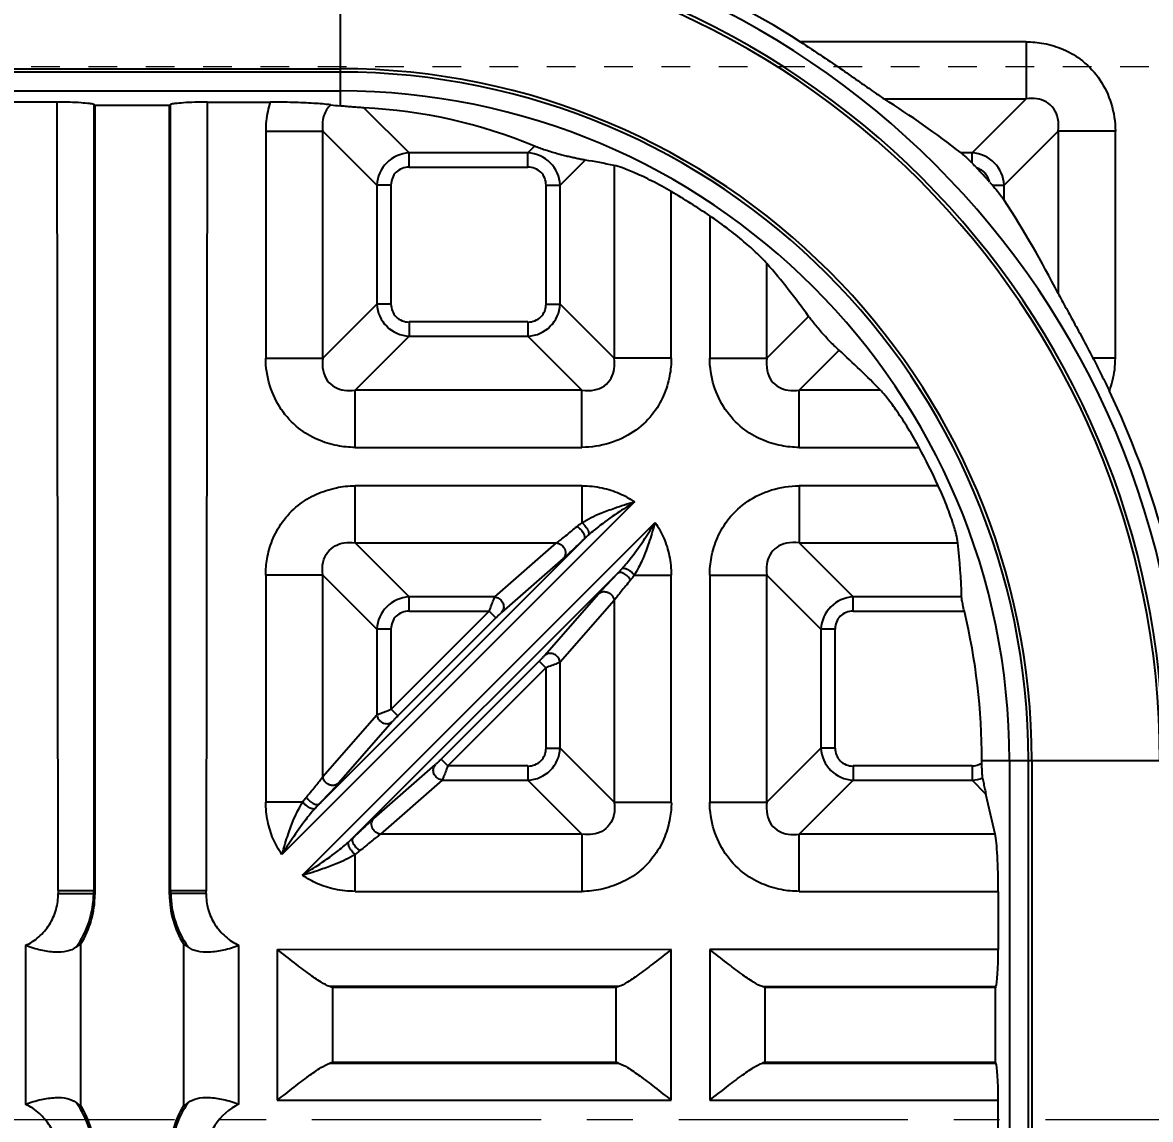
# Model space of a CAD drawing. Header units: millimetres. Extents: x 3267 to 5677, y -4731 to 2600.
# Drawn here: x 4492.9 to 4552.9, y -205.1 to -146.7 of the extents above; entities that cross this region are included whole.
import ezdxf

# ---------------------------------------------------------------- set-up
doc = ezdxf.new("R2010")
doc.units = ezdxf.units.MM
doc.header["$LTSCALE"] = 16.335
doc.header["$PDMODE"] = 3
doc.header["$PDSIZE"] = 0.3125
doc.linetypes.add('CENTER', pattern=[0.6, 0.375, -0.075, 0.075, -0.075])
doc.linetypes.add('HIDDEN', pattern=[0.2, 0.1, -0.1])
doc.layers.get('0').update_dxf_attribs({"linetype": 'CONTINUOUS'})
doc.layers.get('Defpoints').update_dxf_attribs({"linetype": 'CONTINUOUS'})
doc.layers.add('center', color=1, linetype='CENTER', lineweight=9)
doc.layers.add('cool', color=153, linetype='HIDDEN', lineweight=9)
doc.styles.get("Standard").update_dxf_attribs({"font": 'txt', "width": 0.8})
doc.dimstyles.get("Standard").update_dxf_attribs({"dimtxt": 0.15625, "dimasz": 0.1875, "dimexe": 0.125, "dimexo": 0.0625, "dimtad": 0, "dimtih": 1, "dimtoh": 1, "dimdsep": 46, "dimtxsty": 'Standard', "dimcen": 0.09, "dimadec": 0, "dimazin": 0, "dimtp": 0.01, "dimtm": 0.01, "dimtfac": 1, "dimtofl": 0, "dimtmove": 0, "dimatfit": 3, "dimfxl": 0, "dimtolj": 1, "dimarcsym": 0})

# ---------------------------------------------------------------- blocks, each defined once
blk = doc.blocks.new('*D198')
at = {"color": 4, "lineweight": -2}
blk.add_line((4492.764, -69.032), (4492.764, -39.248), dxfattribs=at)
at = {"layer": 'Defpoints', "color": 0}
for p in [(4492.764, -39.248), (4492.764, -69.032), (4492.764, -205.077)]:
    blk.add_point(p, dxfattribs=at)
at = {"color": 6, "insert": (4492.764, -34.248), "char_height": 5, "attachment_point": 5, "rotation": 90}
blk.add_mtext('\\A1;0.00', dxfattribs=at)
blk = doc.blocks.new('*D210')
at = {"color": 4, "lineweight": -2}
for p, q in [((4598.716, -49.248), (4598.716, -39.248)), ((4598.263, -59.248), (4598.716, -49.248)), ((4598.263, -198.122), (4598.263, -59.248))]:
    blk.add_line(p, q, dxfattribs=at)
at = {"layer": 'Defpoints', "color": 0}
for p in [(4598.716, -39.248), (4598.263, -198.122), (4492.764, -205.077)]:
    blk.add_point(p, dxfattribs=at)
at = {"color": 6, "insert": (4598.716, -30.581), "char_height": 5, "attachment_point": 5, "rotation": 90}
blk.add_mtext('\\A1;105.50', dxfattribs=at)
blk = doc.blocks.new('*D211')
at = {"color": 4, "lineweight": -2}
blk.add_line((4621.264, -84.428), (4621.264, -39.248), dxfattribs=at)
at = {"layer": 'Defpoints', "color": 0}
for p in [(4621.264, -39.248), (4621.264, -84.428), (4492.764, -205.077)]:
    blk.add_point(p, dxfattribs=at)
at = {"color": 6, "insert": (4621.264, -30.248), "char_height": 5, "attachment_point": 5, "rotation": 90}
blk.add_mtext('\\A1;128.50', dxfattribs=at)
blk = doc.blocks.new('*D199')
at = {"color": 4, "lineweight": -2}
blk.add_line((4624.779, -87.077), (4659.37, -87.077), dxfattribs=at)
at = {"layer": 'Defpoints', "color": 0}
for p in [(4624.779, -87.077), (4659.37, -87.077), (4492.764, -205.077)]:
    blk.add_point(p, dxfattribs=at)
at = {"color": 6, "insert": (4667.37, -87.077), "char_height": 5, "attachment_point": 5}
blk.add_mtext('\\A1;118.00', dxfattribs=at)
blk = doc.blocks.new('*D212')
at = {"color": 4, "lineweight": -2}
blk.add_line((4647.363, -145.076), (4659.37, -145.076), dxfattribs=at)
at = {"layer": 'Defpoints', "color": 0}
for p in [(4647.363, -145.076), (4659.37, -145.076), (4492.764, -205.077)]:
    blk.add_point(p, dxfattribs=at)
at = {"color": 6, "insert": (4666.37, -145.076), "char_height": 5, "attachment_point": 5}
blk.add_mtext('\\A1;60.00', dxfattribs=at)
blk = doc.blocks.new('*D233')
at = {"color": 4, "lineweight": -2}
for p, q in [((4640.417, -200.047), (4650.417, -196.009)), ((4650.417, -196.009), (4660.417, -196.009)), ((4600.07, -200.047), (4640.417, -200.047))]:
    blk.add_line(p, q, dxfattribs=at)
at = {"layer": 'Defpoints', "color": 0}
for p in [(4660.417, -196.009), (4600.07, -200.047), (4492.764, -205.077)]:
    blk.add_point(p, dxfattribs=at)
at = {"color": 6, "insert": (4666.084, -196.009), "char_height": 5, "attachment_point": 5}
blk.add_mtext('\\A1;5.03', dxfattribs=at)
blk = doc.blocks.new('*D234')
at = {"color": 4, "lineweight": -2}
blk.add_line((4652.764, -205.077), (4660.417, -205.077), dxfattribs=at)
at = {"layer": 'Defpoints', "color": 0}
for p in [(4492.764, -205.077), (4652.764, -205.077), (4660.417, -205.077)]:
    blk.add_point(p, dxfattribs=at)
at = {"color": 6, "insert": (4665.417, -205.077), "char_height": 5, "attachment_point": 5}
blk.add_mtext('\\A1;0.00', dxfattribs=at)

msp = doc.modelspace()

# ---------------------------------------------------------------- linework, layer by layer
at = {"color": 6, "linetype": 'Continuous'}
for p, q in [((4509.823, -140.21), (4509.823, -151.163)), ((4546.311, -147.753), (4534.299, -147.753)), ((4546.311, -147.753), (4546.311, -150.794)), ((4465.603, -149.187), (4509.823, -149.187)), ((4509.823, -149.365), (4465.603, -149.365)), ((4465.603, -150.371), (4509.823, -150.371)), ((4494.757, -150.965), (4491.428, -150.965)), ((4494.757, -150.965), (4494.813, -192.891)), ((4496.736, -151.096), (4496.726, -192.891)), ((4496.736, -151.096), (4496.784, -151.117)), ((4496.784, -151.117), (4496.784, -193.113)), ((4496.784, -151.117), (4500.753, -151.117)), ((4500.8, -151.096), (4500.753, -151.117)), ((4500.753, -193.113), (4500.753, -151.117)), ((4500.811, -192.891), (4500.8, -151.096)), ((4502.724, -192.891), (4502.78, -150.965)), ((4502.78, -150.965), (4506.108, -150.965)), ((4538.768, -150.794), (4546.311, -150.794)), ((4543.438, -153.667), (4546.311, -150.794)), ((4511.095, -151.268), (4513.494, -153.667)), ((4505.87, -152.504), (4505.87, -164.576)), ((4505.87, -152.504), (4508.911, -152.504)), ((4508.911, -164.576), (4508.911, -152.504)), ((4511.784, -155.377), (4508.911, -152.504)), ((4548.021, -152.504), (4545.148, -155.377)), ((4548.021, -152.504), (4548.021, -161.146)), ((4551.062, -152.504), (4548.021, -152.504)), ((4551.062, -164.576), (4551.062, -152.504)), ((4519.82, -153.667), (4520.174, -153.313)), ((4513.494, -154.417), (4513.494, -153.667)), ((4519.82, -153.667), (4513.494, -153.667)), ((4519.82, -154.427), (4519.82, -153.667)), ((4522.86, -154.048), (4521.531, -155.377)), ((4543.438, -153.667), (4542.868, -153.667)), ((4543.438, -154.201), (4543.438, -153.667)), ((4513.494, -154.427), (4519.82, -154.427)), ((4524.404, -154.334), (4524.404, -164.576)), ((4511.784, -155.377), (4511.784, -161.703)), ((4512.544, -155.377), (4511.784, -155.377)), ((4512.544, -161.703), (4512.544, -155.377)), ((4520.771, -155.377), (4520.771, -161.703)), ((4520.781, -155.377), (4521.531, -155.377)), ((4521.531, -161.703), (4521.531, -155.377)), ((4527.445, -164.576), (4527.445, -155.723)), ((4544.515, -155.377), (4545.148, -155.377)), ((4545.148, -156.177), (4545.148, -155.377)), ((4529.487, -157.009), (4529.487, -164.576)), ((4532.528, -164.576), (4532.528, -159.55)), ((4508.911, -164.576), (4511.784, -161.703)), ((4512.534, -161.703), (4511.784, -161.703)), ((4520.771, -161.703), (4521.531, -161.703)), ((4521.531, -161.703), (4524.404, -164.576)), ((4532.528, -164.576), (4534.745, -162.36)), ((4513.494, -162.654), (4513.494, -163.414)), ((4519.82, -162.654), (4513.494, -162.654)), ((4519.82, -162.664), (4519.82, -163.414)), ((4513.494, -163.414), (4510.621, -166.287)), ((4513.494, -163.414), (4519.82, -163.414)), ((4522.693, -166.287), (4519.82, -163.414)), ((4536.364, -164.162), (4534.239, -166.287)), ((4505.87, -164.576), (4508.911, -164.576)), ((4527.445, -164.576), (4524.404, -164.576)), ((4529.487, -164.576), (4532.528, -164.576)), ((4551.062, -164.576), (4549.871, -164.576)), ((4510.621, -169.328), (4510.621, -166.287)), ((4522.693, -166.287), (4510.621, -166.287)), ((4522.693, -169.328), (4522.693, -166.287)), ((4534.239, -169.328), (4534.239, -166.287)), ((4538.567, -166.287), (4534.239, -166.287)), ((4510.621, -169.328), (4522.693, -169.328)), ((4534.239, -169.328), (4540.623, -169.328)), ((4510.621, -174.411), (4510.621, -171.37)), ((4522.693, -171.37), (4510.621, -171.37)), ((4522.693, -171.37), (4522.693, -173.339)), ((4534.239, -171.37), (4534.239, -174.411)), ((4541.642, -171.37), (4534.239, -171.37)), ((4525.492, -172.233), (4506.736, -190.989)), ((4507.822, -192.083), (4526.579, -173.326)), ((4522.784, -174.23), (4508.73, -188.285)), ((4510.621, -174.411), (4513.494, -177.284)), ((4510.621, -174.411), (4521.342, -174.411)), ((4518.057, -177.284), (4521.342, -174.411)), ((4534.239, -174.411), (4542.688, -174.411)), ((4534.239, -174.411), (4537.112, -177.284)), ((4521.697, -175.241), (4518.412, -178.114)), ((4505.87, -176.122), (4505.87, -188.194)), ((4508.911, -176.122), (4505.87, -176.122)), ((4508.911, -186.842), (4508.911, -176.122)), ((4511.784, -178.995), (4508.911, -176.122)), ((4510.53, -190.085), (4524.585, -176.031)), ((4525.476, -176.122), (4527.445, -176.122)), ((4527.445, -188.194), (4527.445, -176.122)), ((4529.487, -176.122), (4529.487, -188.194)), ((4529.487, -176.122), (4532.528, -176.122)), ((4532.528, -188.194), (4532.528, -176.122)), ((4535.401, -178.995), (4532.528, -176.122)), ((4513.494, -178.035), (4513.494, -177.284)), ((4518.057, -177.284), (4513.494, -177.284)), ((4520.701, -180.403), (4523.574, -177.118)), ((4524.404, -177.473), (4521.531, -180.758)), ((4524.404, -177.473), (4524.404, -188.194)), ((4537.112, -178.035), (4537.112, -177.284)), ((4542.884, -177.284), (4537.112, -177.284)), ((4512.544, -183.262), (4517.762, -178.044)), ((4513.494, -178.044), (4517.762, -178.044)), ((4517.762, -178.044), (4518.117, -178.4)), ((4537.112, -178.044), (4543.03, -178.044)), ((4512.899, -183.617), (4518.117, -178.4)), ((4511.784, -178.995), (4511.784, -183.557)), ((4512.544, -178.995), (4511.784, -178.995)), ((4512.544, -183.262), (4512.544, -178.995)), ((4535.401, -178.995), (4535.401, -185.321)), ((4536.161, -178.995), (4535.401, -178.995)), ((4536.161, -185.321), (4536.161, -178.995)), ((4520.416, -180.698), (4515.198, -185.916)), ((4520.771, -181.053), (4515.553, -186.271)), ((4520.771, -181.053), (4520.416, -180.698)), ((4520.771, -181.053), (4520.771, -185.321)), ((4521.531, -185.321), (4521.531, -180.758)), ((4508.911, -186.842), (4511.784, -183.557)), ((4512.544, -183.262), (4512.899, -183.617)), ((4512.614, -183.913), (4509.741, -187.198)), ((4520.771, -185.321), (4521.531, -185.321)), ((4521.531, -185.321), (4524.404, -188.194)), ((4532.528, -188.194), (4535.401, -185.321)), ((4536.152, -185.321), (4535.401, -185.321)), ((4515.553, -186.271), (4515.198, -185.916)), ((4511.618, -189.074), (4514.903, -186.201)), ((4519.82, -186.271), (4515.553, -186.271)), ((4519.82, -186.281), (4519.82, -187.031)), ((4537.112, -186.271), (4537.112, -187.031)), ((4543.438, -186.271), (4537.112, -186.271)), ((4543.438, -186.271), (4543.438, -187.031)), ((4543.965, -185.977), (4555.278, -185.977)), ((4543.965, -186.12), (4543.965, -185.977)), ((4545.429, -185.977), (4545.429, -214.117)), ((4546.435, -214.117), (4546.435, -185.977)), ((4546.613, -185.977), (4546.613, -214.117)), ((4515.258, -187.031), (4511.973, -189.904)), ((4515.258, -187.031), (4519.82, -187.031)), ((4522.693, -189.904), (4519.82, -187.031)), ((4537.112, -187.031), (4534.239, -189.904)), ((4537.112, -187.031), (4543.438, -187.031)), ((4544.176, -187.77), (4543.438, -187.031)), ((4544.664, -189.904), (4544.176, -187.77)), ((4507.839, -188.194), (4505.87, -188.194)), ((4524.404, -188.194), (4527.445, -188.194)), ((4529.487, -188.194), (4532.528, -188.194)), ((4522.693, -189.904), (4511.973, -189.904)), ((4522.693, -189.904), (4522.693, -192.945)), ((4534.239, -192.945), (4534.239, -189.904)), ((4544.664, -189.904), (4534.239, -189.904)), ((4510.621, -192.945), (4510.621, -190.976)), ((4494.813, -192.891), (4496.726, -192.891)), ((4494.841, -193.051), (4496.722, -193.051)), ((4496.784, -193.113), (4496.722, -193.051)), ((4500.753, -193.113), (4500.815, -193.051)), ((4500.811, -192.891), (4502.724, -192.891)), ((4502.696, -193.051), (4500.815, -193.051)), ((4510.621, -192.945), (4522.693, -192.945)), ((4534.239, -192.945), (4544.835, -192.945)), ((4544.835, -192.945), (4544.835, -196.035)), ((4493.092, -195.827), (4493.092, -204.267)), ((4496.04, -204.351), (4496.04, -195.743)), ((4501.497, -195.743), (4501.497, -204.351)), ((4504.445, -204.267), (4504.445, -195.827)), ((4506.487, -196.036), (4506.487, -204.058)), ((4527.431, -196.046), (4506.517, -196.059)), ((4527.445, -204.058), (4527.445, -196.035)), ((4529.487, -196.035), (4529.487, -204.058)), ((4544.835, -196.035), (4529.499, -196.045)), ((4524.638, -198.012), (4509.288, -198.01)), ((4509.435, -202.032), (4509.435, -198.062)), ((4524.497, -198.062), (4509.435, -198.062)), ((4524.497, -198.062), (4524.497, -202.032)), ((4544.704, -198.015), (4532.297, -198.013)), ((4532.435, -202.032), (4532.435, -198.062)), ((4544.683, -198.062), (4532.435, -198.062)), ((4544.704, -198.015), (4544.683, -198.062)), ((4544.683, -202.032), (4544.683, -198.062)), ((4509.288, -202.084), (4524.638, -202.082)), ((4509.435, -202.032), (4524.497, -202.032)), ((4532.297, -202.081), (4544.704, -202.079)), ((4532.435, -202.032), (4544.683, -202.032)), ((4544.704, -202.079), (4544.683, -202.032)), ((4506.487, -204.058), (4527.445, -204.058)), ((4529.487, -204.058), (4544.835, -204.058)), ((4544.835, -207.148), (4544.835, -204.058))]:
    msp.add_line(p, q, dxfattribs=at)
for points in [[(4521.705, -175.236), (4522.155, -174.826), (4522.777, -174.238)], [(4524.577, -176.038), (4523.989, -176.66), (4523.579, -177.11)], [(4508.737, -188.277), (4509.326, -187.655), (4509.736, -187.205)], [(4511.61, -189.079), (4511.159, -189.49), (4510.538, -190.078)]]:
    msp.add_lwpolyline(points, dxfattribs=at)
for centre, radius, start, end in [((4492.738, -200.047), 102.106, 14.82382, 151.07152), ((4492.738, -200.047), 101.607, 14.8262, 150.88167), ((4492.738, -200.047), 101.159, 14.89345, 150.74007), ((4492.738, -200.047), 100.659, 14.89585, 150.80622), ((4498.768, -200.047), 86.816, 91.13098, 151.21851), ((4498.768, -200.047), 86.814, 316.84438, 88.8719), ((4498.768, -200.047), 85.826, 91.13101, 152.00809), ((4498.768, -200.047), 85.826, 320.71572, 88.869), ((4498.768, -200.047), 84.503, 92.75328, 177.24672), ((4498.768, -200.047), 84.503, 2.75328, 87.24672), ((4498.768, -200.047), 83.513, 92.75328, 177.24672), ((4498.768, -200.047), 83.513, 2.75328, 87.24672), ((4509.823, -185.977), 44.794, 0.00001, 90), ((4509.823, -185.977), 43.789, 0, 90), ((4509.823, -185.977), 43.61, 0, 90), ((4509.823, -185.977), 45.389, 57.36748, 68.36299), ((4509.823, -185.977), 36.79, 0, 90), ((4509.823, -185.977), 36.611, 0, 90), ((4509.823, -185.977), 35.606, 0, 90), ((4512.026, -129.404), 21.87, 262.92642, 264.22002), ((4513.575, -155.458), 1.793, 92.59286, 177.40733), ((4519.739, -155.458), 1.793, 2.59318, 87.40699), ((4543.357, -155.458), 1.793, 2.59317, 87.40701), ((4509.823, -185.977), 46.259, 41.67285, 42.95363), ((4509.823, -185.977), 35.011, 55.83, 59.78131), ((4498.728, -186.328), 55.353, 27.06032, 33.00486), ((4501.214, -186.533), 41.336, 35.78931, 40.75125), ((4513.575, -161.622), 1.793, 182.59372, 267.40702), ((4519.739, -161.622), 1.793, 272.59372, 357.40701), ((4509.823, -185.977), 45.389, 15.35101, 25.63445), ((4509.823, -185.977), 35.011, 24.65712, 28.39423), ((4513.575, -179.076), 1.793, 92.59283, 177.40739), ((4537.193, -179.076), 1.793, 92.5933, 177.40736), ((4509.823, -185.977), 34.141, 0, 13.43475), ((4519.739, -185.24), 1.793, 272.5932, 357.40699), ((4537.193, -185.24), 1.793, 182.59372, 267.40701), ((4543.328, -185.081), 1.953, 273.22055, 290.20212), ((4491.712, -192.999), 5.009, 324.33097, 359.39813), ((4505.83, -192.997), 5.015, 180.62113, 215.64898), ((4491.711, -207.095), 5.011, 0.60813, 35.66745), ((4505.83, -207.097), 5.015, 144.34952, 179.37858)]:
    msp.add_arc(centre, radius, start, end, dxfattribs=at)
for centre, major_axis, ratio, start_param, end_param in [((4509.823, -198.903), (0, 56.556), 0.973528, -0.643728, -0.55355), ((4509.823, -179.514), (0, 28.276), 0.973528, -0.385503, -0.046218), ((4517.422, -185.977), (33.245, 0), 0.973528, 1.359208, 1.406478), ((4509.823, -195.465), (0, 41.51), 0.973528, -0.791313, -0.716513), ((4509.823, -178.212), (0, 33.972), 0.973528, -1.543486, -1.458685), ((4544.582, -192.945), (0, 3.216), 0.078702, -1.570796, -0.331614), ((4491.681, -192.96), (3.662, -3.662), 0.970288, 0.223487, 0.770319), ((4505.856, -192.96), (3.662, 3.662), 0.970288, -3.911912, -3.36508), ((4544.677, -196.035), (0, 2.01), 0.078702, -2.967041, -1.570796), ((4544.677, -204.058), (0, 2.01), 0.078702, -1.570796, -0.174548), ((4491.681, -207.134), (3.662, 3.662), 0.970288, -0.770319, -0.223487), ((4505.856, -207.134), (3.662, -3.662), 0.970288, -2.918105, -2.371274)]:
    msp.add_ellipse(centre, major_axis=major_axis, ratio=ratio, start_param=start_param, end_param=end_param, dxfattribs=at)
for points, knots in [([(4534.299, -147.753), (4534.698, -148.008), (4535.451, -148.501), (4536.506, -149.222), (4537.415, -149.859), (4538.154, -150.375), (4538.583, -150.677), (4538.768, -150.794)], [0, 0, 0, 0, 0.262683, 0.499767, 0.708855, 0.878636, 1, 1, 1, 1]), ([(4546.311, -147.753), (4546.628, -147.753), (4547.308, -147.822), (4548.347, -148.131), (4549.399, -148.762), (4550.306, -149.747), (4550.909, -151.047), (4551.062, -152.011), (4551.062, -152.504)], [0, 0, 0, 0, 0.1272, 0.273045, 0.432101, 0.614253, 0.801969, 1, 1, 1, 1]), ([(4496.736, -151.096), (4496.662, -151.063), (4496.426, -151.036), (4495.998, -150.993), (4495.416, -150.972), (4494.986, -150.965), (4494.757, -150.965)], [0, 0, 0, 0, 0.123097, 0.350117, 0.65461, 1, 1, 1, 1]), ([(4502.78, -150.965), (4502.551, -150.965), (4502.121, -150.972), (4501.539, -150.993), (4501.11, -151.036), (4500.875, -151.063), (4500.8, -151.096)], [0, 0, 0, 0, 0.345595, 0.649919, 0.876829, 1, 1, 1, 1]), ([(4506.108, -150.965), (4506.056, -151.127), (4505.968, -151.459), (4505.888, -151.974), (4505.87, -152.326), (4505.87, -152.504)], [0, 0, 0, 0, 0.325406, 0.657553, 1, 1, 1, 1]), ([(4509.333, -151.108), (4509.034, -151.071), (4508.362, -151.02), (4507.286, -150.975), (4506.51, -150.965), (4506.108, -150.965)], [0, 0, 0, 0, 0.279126, 0.626519, 1, 1, 1, 1]), ([(4509.333, -151.108), (4509.245, -151.188), (4509.095, -151.364), (4508.932, -151.715), (4508.877, -152.104), (4508.891, -152.383), (4508.911, -152.504)], [0, 0, 0, 0, 0.23438, 0.450133, 0.757923, 1, 1, 1, 1]), ([(4511.095, -151.268), (4510.98, -151.262), (4510.758, -151.248), (4510.434, -151.222), (4510.124, -151.193), (4509.923, -151.173), (4509.823, -151.163)], [0, 0, 0, 0, 0.269946, 0.523908, 0.764932, 1, 1, 1, 1]), ([(4548.021, -152.504), (4548.053, -152.285), (4548.054, -151.864), (4547.827, -151.296), (4547.403, -150.923), (4546.87, -150.759), (4546.501, -150.766), (4546.311, -150.794)], [0, 0, 0, 0, 0.231745, 0.429375, 0.620648, 0.799306, 1, 1, 1, 1]), ([(4522.86, -154.048), (4522.786, -154.036), (4522.635, -154.009), (4522.403, -153.962), (4522.161, -153.907), (4521.907, -153.848), (4521.64, -153.785), (4521.358, -153.707), (4521.059, -153.617), (4520.75, -153.524), (4520.455, -153.419), (4520.263, -153.35), (4520.174, -153.313)], [0, 0, 0, 0, 0.080427, 0.165348, 0.25449, 0.347762, 0.445302, 0.549715, 0.662578, 0.781202, 0.896479, 1, 1, 1, 1]), ([(4542.868, -153.667), (4542.917, -153.705), (4543.031, -153.804), (4543.221, -153.983), (4543.361, -154.123), (4543.438, -154.201)], [0, 0, 0, 0, 0.237494, 0.580019, 1, 1, 1, 1]), ([(4527.445, -155.723), (4527.108, -155.527), (4526.477, -155.182), (4525.606, -154.766), (4524.933, -154.493), (4524.553, -154.365), (4524.404, -154.334)], [0, 0, 0, 0, 0.349224, 0.642854, 0.863447, 1, 1, 1, 1]), ([(4543.439, -154.204), (4543.466, -154.231), (4543.518, -154.286), (4543.597, -154.367), (4543.648, -154.421), (4543.672, -154.448)], [0, 0, 0, 0, 0.336317, 0.679224, 1, 1, 1, 1]), ([(4544.376, -155.221), (4544.357, -155.16), (4544.316, -155.047), (4544.244, -154.886), (4544.147, -154.749), (4544.016, -154.637), (4543.861, -154.537), (4543.743, -154.482), (4543.68, -154.456)], [0, 0, 0, 0, 0.175301, 0.336067, 0.487281, 0.640081, 0.810331, 1, 1, 1, 1]), ([(4544.386, -155.231), (4544.398, -155.245), (4544.426, -155.276), (4544.468, -155.325), (4544.498, -155.359), (4544.513, -155.377)], [0, 0, 0, 0, 0.289976, 0.646507, 1, 1, 1, 1]), ([(4544.514, -155.377), (4544.606, -155.483), (4544.773, -155.68), (4544.984, -155.947), (4545.103, -156.107), (4545.148, -156.177)], [0, 0, 0, 0, 0.413341, 0.757322, 1, 1, 1, 1]), ([(4532.528, -159.55), (4532.39, -159.39), (4532.025, -159.025), (4531.365, -158.424), (4530.499, -157.725), (4529.844, -157.251), (4529.487, -157.009)], [0, 0, 0, 0, 0.15959, 0.389653, 0.674458, 1, 1, 1, 1]), ([(4548.021, -161.146), (4548.125, -161.35), (4548.383, -161.816), (4548.812, -162.598), (4549.327, -163.537), (4549.684, -164.215), (4549.871, -164.576)], [0, 0, 0, 0, 0.175946, 0.410152, 0.686895, 1, 1, 1, 1]), ([(4536.364, -164.162), (4536.292, -164.098), (4536.139, -163.954), (4535.899, -163.713), (4535.639, -163.436), (4535.376, -163.144), (4535.134, -162.86), (4534.925, -162.602), (4534.8, -162.437), (4534.745, -162.36)], [0, 0, 0, 0, 0.119184, 0.259105, 0.420619, 0.589585, 0.744684, 0.882481, 1, 1, 1, 1]), ([(4510.621, -169.328), (4510.305, -169.328), (4509.624, -169.258), (4508.585, -168.949), (4507.533, -168.318), (4506.627, -167.333), (4506.023, -166.034), (4505.87, -165.069), (4505.87, -164.576)], [0, 0, 0, 0, 0.1272, 0.273045, 0.432101, 0.614253, 0.801969, 1, 1, 1, 1]), ([(4508.911, -164.576), (4508.879, -164.796), (4508.879, -165.216), (4509.105, -165.785), (4509.529, -166.157), (4510.062, -166.321), (4510.431, -166.315), (4510.621, -166.287)], [0, 0, 0, 0, 0.231739, 0.42937, 0.620645, 0.799304, 1, 1, 1, 1]), ([(4527.445, -164.576), (4527.445, -164.893), (4527.375, -165.574), (4527.066, -166.613), (4526.435, -167.665), (4525.45, -168.571), (4524.151, -169.174), (4523.186, -169.328), (4522.693, -169.328)], [0, 0, 0, 0, 0.1272, 0.273045, 0.432101, 0.614253, 0.801969, 1, 1, 1, 1]), ([(4522.693, -166.287), (4522.913, -166.318), (4523.333, -166.319), (4523.902, -166.093), (4524.274, -165.668), (4524.438, -165.136), (4524.432, -164.767), (4524.404, -164.576)], [0, 0, 0, 0, 0.231739, 0.42937, 0.620645, 0.799304, 1, 1, 1, 1]), ([(4534.239, -169.328), (4533.922, -169.328), (4533.242, -169.258), (4532.203, -168.949), (4531.15, -168.318), (4530.244, -167.333), (4529.641, -166.034), (4529.487, -165.069), (4529.487, -164.576)], [0, 0, 0, 0, 0.127201, 0.273046, 0.432103, 0.614255, 0.801971, 1, 1, 1, 1]), ([(4532.528, -164.576), (4532.497, -164.796), (4532.496, -165.216), (4532.723, -165.785), (4533.147, -166.157), (4533.679, -166.321), (4534.049, -166.315), (4534.239, -166.287)], [0, 0, 0, 0, 0.231739, 0.42937, 0.620645, 0.799304, 1, 1, 1, 1]), ([(4549.872, -164.579), (4549.972, -164.773), (4550.17, -165.163), (4550.461, -165.753), (4550.653, -166.149), (4550.748, -166.349)], [0, 0, 0, 0, 0.331414, 0.663755, 1, 1, 1, 1]), ([(4550.744, -166.34), (4550.814, -166.158), (4550.931, -165.78), (4551.039, -165.188), (4551.062, -164.782), (4551.062, -164.576)], [0, 0, 0, 0, 0.325136, 0.656854, 1, 1, 1, 1]), ([(4540.623, -169.328), (4540.439, -168.987), (4540.066, -168.341), (4539.501, -167.472), (4539.005, -166.794), (4538.698, -166.424), (4538.567, -166.287)], [0, 0, 0, 0, 0.315396, 0.608534, 0.844936, 1, 1, 1, 1]), ([(4505.87, -176.122), (4505.864, -175.832), (4505.934, -175.207), (4506.187, -174.235), (4506.736, -173.25), (4507.533, -172.386), (4508.544, -171.791), (4509.581, -171.452), (4510.288, -171.366), (4510.621, -171.37)], [0, 0, 0, 0, 0.116347, 0.250848, 0.400764, 0.564265, 0.71692, 0.866341, 1, 1, 1, 1]), ([(4522.693, -171.37), (4523.051, -171.37), (4523.734, -171.444), (4524.685, -171.74), (4525.238, -172.057), (4525.49, -172.234)], [0, 0, 0, 0, 0.360983, 0.689084, 1, 1, 1, 1]), ([(4529.487, -176.122), (4529.487, -175.805), (4529.557, -175.125), (4529.866, -174.086), (4530.497, -173.033), (4531.482, -172.127), (4532.781, -171.524), (4533.746, -171.37), (4534.239, -171.37)], [0, 0, 0, 0, 0.127201, 0.273046, 0.432103, 0.614255, 0.801971, 1, 1, 1, 1]), ([(4542.688, -174.411), (4542.672, -174.259), (4542.581, -173.873), (4542.379, -173.195), (4542.062, -172.329), (4541.795, -171.704), (4541.642, -171.37)], [0, 0, 0, 0, 0.142947, 0.367241, 0.65878, 1, 1, 1, 1]), ([(4522.693, -173.339), (4523.004, -173.132), (4523.58, -172.857), (4524.526, -172.524), (4525.125, -172.313), (4525.49, -172.234)], [0, 0, 0, 0, 0.371307, 0.628863, 1, 1, 1, 1]), ([(4525.492, -172.233), (4525.228, -172.397), (4524.599, -172.794), (4523.776, -173.375), (4523.237, -173.817), (4523.04, -173.993)], [0, 0, 0, 0, 0.308538, 0.738071, 1, 1, 1, 1]), ([(4522.429, -173.537), (4522.456, -173.514), (4522.512, -173.47), (4522.6, -173.404), (4522.662, -173.361), (4522.693, -173.339)], [0, 0, 0, 0, 0.316714, 0.650111, 1, 1, 1, 1]), ([(4522.693, -173.339), (4522.718, -173.358), (4522.773, -173.406), (4522.849, -173.489), (4522.909, -173.569), (4522.95, -173.632), (4522.975, -173.677), (4522.997, -173.722), (4523.022, -173.781), (4523.045, -173.854), (4523.054, -173.931), (4523.046, -173.976), (4523.04, -173.993)], [0, 0, 0, 0, 0.119508, 0.282785, 0.43742, 0.508345, 0.573979, 0.637284, 0.700785, 0.823371, 0.931846, 1, 1, 1, 1]), ([(4524.822, -175.776), (4524.994, -175.584), (4525.423, -175.064), (4526.005, -174.242), (4526.403, -173.609), (4526.579, -173.326)], [0, 0, 0, 0, 0.255831, 0.669534, 1, 1, 1, 1]), ([(4526.58, -173.324), (4526.528, -173.523), (4526.417, -173.882), (4526.263, -174.377), (4526.091, -174.859), (4525.912, -175.301), (4525.698, -175.739), (4525.557, -175.991), (4525.476, -176.122)], [0, 0, 0, 0, 0.204883, 0.37291, 0.515307, 0.713487, 0.846842, 1, 1, 1, 1]), ([(4526.58, -173.324), (4526.763, -173.587), (4527.079, -174.156), (4527.374, -175.107), (4527.439, -175.778), (4527.445, -176.122)], [0, 0, 0, 0, 0.323884, 0.652124, 1, 1, 1, 1]), ([(4521.342, -174.411), (4521.352, -174.403), (4521.427, -174.347), (4521.586, -174.223), (4521.841, -174.019), (4522.128, -173.785), (4522.332, -173.617), (4522.429, -173.537)], [0, 0, 0, 0, 0.027762, 0.201997, 0.43368, 0.727609, 1, 1, 1, 1]), ([(4522.429, -173.537), (4522.478, -173.565), (4522.563, -173.627), (4522.667, -173.734), (4522.731, -173.824), (4522.77, -173.893), (4522.792, -173.94), (4522.809, -173.987), (4522.824, -174.048), (4522.832, -174.124), (4522.813, -174.193), (4522.791, -174.223), (4522.784, -174.23)], [0, 0, 0, 0, 0.198286, 0.367556, 0.519436, 0.586046, 0.645884, 0.702664, 0.759409, 0.868419, 0.967422, 1, 1, 1, 1]), ([(4508.911, -176.122), (4508.878, -175.893), (4508.877, -175.464), (4509.12, -174.896), (4509.54, -174.537), (4510.066, -174.375), (4510.43, -174.383), (4510.621, -174.411)], [0, 0, 0, 0, 0.241399, 0.436222, 0.626562, 0.798005, 1, 1, 1, 1]), ([(4521.342, -174.411), (4521.398, -174.418), (4521.5, -174.449), (4521.625, -174.533), (4521.701, -174.618), (4521.746, -174.689), (4521.771, -174.741), (4521.791, -174.795), (4521.804, -174.844), (4521.808, -174.875), (4521.81, -174.886)], [0, 0, 0, 0, 0.237468, 0.437867, 0.623974, 0.709551, 0.789445, 0.868689, 0.952179, 1, 1, 1, 1]), ([(4521.697, -175.241), (4521.791, -175.16), (4522.004, -174.966), (4522.366, -174.628), (4522.635, -174.373), (4522.784, -174.23)], [0, 0, 0, 0, 0.250948, 0.582714, 1, 1, 1, 1]), ([(4523.04, -173.993), (4523.018, -174.012), (4522.931, -174.09), (4522.846, -174.169), (4522.784, -174.23)], [0, 0, 0, 0, 0.25346, 1, 1, 1, 1]), ([(4534.239, -174.411), (4534.019, -174.38), (4533.599, -174.379), (4533.03, -174.606), (4532.658, -175.03), (4532.494, -175.562), (4532.501, -175.932), (4532.528, -176.122)], [0, 0, 0, 0, 0.231739, 0.42937, 0.620645, 0.799304, 1, 1, 1, 1]), ([(4521.81, -174.886), (4521.813, -174.917), (4521.815, -174.993), (4521.787, -175.119), (4521.734, -175.204), (4521.697, -175.241)], [0, 0, 0, 0, 0.241813, 0.589218, 1, 1, 1, 1]), ([(4525.476, -176.122), (4525.445, -176.082), (4525.395, -176.029), (4525.326, -175.967), (4525.278, -175.929), (4525.237, -175.901), (4525.206, -175.88), (4525.183, -175.866), (4525.16, -175.853), (4525.129, -175.836), (4525.089, -175.816), (4525.04, -175.796), (4524.977, -175.775), (4524.903, -175.761), (4524.845, -175.767), (4524.822, -175.776)], [0, 0, 0, 0, 0.19693, 0.280068, 0.360029, 0.435516, 0.471295, 0.50566, 0.53957, 0.573931, 0.643396, 0.712694, 0.780244, 0.90347, 1, 1, 1, 1]), ([(4524.585, -176.031), (4524.441, -176.181), (4524.182, -176.453), (4523.845, -176.815), (4523.652, -177.029), (4523.574, -177.118)], [0, 0, 0, 0, 0.419415, 0.759894, 1, 1, 1, 1]), ([(4524.585, -176.031), (4524.609, -176.007), (4524.689, -175.923), (4524.767, -175.837), (4524.822, -175.776)], [0, 0, 0, 0, 0.288737, 1, 1, 1, 1]), ([(4525.279, -176.386), (4525.237, -176.314), (4525.131, -176.182), (4524.939, -176.043), (4524.748, -175.972), (4524.621, -175.998), (4524.585, -176.031)], [0, 0, 0, 0, 0.293765, 0.588933, 0.828753, 1, 1, 1, 1]), ([(4525.476, -176.122), (4525.454, -176.153), (4525.411, -176.215), (4525.345, -176.303), (4525.301, -176.359), (4525.279, -176.386)], [0, 0, 0, 0, 0.34963, 0.68302, 1, 1, 1, 1]), ([(4525.279, -176.386), (4525.252, -176.418), (4525.14, -176.553), (4524.955, -176.778), (4524.737, -177.048), (4524.556, -177.275), (4524.45, -177.412), (4524.404, -177.473)], [0, 0, 0, 0, 0.090709, 0.375279, 0.627139, 0.83641, 1, 1, 1, 1]), ([(4517.762, -178.044), (4517.803, -177.94), (4517.874, -177.742), (4517.972, -177.489), (4518.029, -177.339), (4518.057, -177.284)], [0, 0, 0, 0, 0.41282, 0.772744, 1, 1, 1, 1]), ([(4518.057, -177.284), (4518.135, -177.293), (4518.29, -177.353), (4518.46, -177.527), (4518.516, -177.682), (4518.525, -177.758)], [0, 0, 0, 0, 0.329824, 0.675242, 1, 1, 1, 1]), ([(4523.574, -177.118), (4523.611, -177.082), (4523.696, -177.028), (4523.822, -177), (4523.898, -177.002), (4523.929, -177.006)], [0, 0, 0, 0, 0.41078, 0.758185, 1, 1, 1, 1]), ([(4523.929, -177.006), (4523.94, -177.007), (4523.971, -177.012), (4524.02, -177.024), (4524.074, -177.044), (4524.127, -177.069), (4524.198, -177.114), (4524.282, -177.19), (4524.366, -177.315), (4524.397, -177.417), (4524.404, -177.473)], [0, 0, 0, 0, 0.04782, 0.131309, 0.210553, 0.290447, 0.376024, 0.562131, 0.76253, 1, 1, 1, 1]), ([(4543.03, -178.044), (4543.004, -177.936), (4542.959, -177.739), (4542.909, -177.485), (4542.885, -177.34), (4542.884, -177.284)], [0, 0, 0, 0, 0.432204, 0.783732, 1, 1, 1, 1]), ([(4518.117, -178.4), (4518.158, -178.358), (4518.233, -178.284), (4518.331, -178.189), (4518.388, -178.135), (4518.412, -178.114)], [0, 0, 0, 0, 0.428927, 0.767307, 1, 1, 1, 1]), ([(4518.525, -177.758), (4518.53, -177.801), (4518.529, -177.889), (4518.491, -178.013), (4518.441, -178.084), (4518.412, -178.114)], [0, 0, 0, 0, 0.337224, 0.674216, 1, 1, 1, 1]), ([(4520.701, -180.403), (4520.691, -180.414), (4520.666, -180.441), (4520.622, -180.488), (4520.564, -180.548), (4520.494, -180.62), (4520.443, -180.671), (4520.416, -180.698)], [0, 0, 0, 0, 0.109904, 0.267515, 0.471188, 0.717507, 1, 1, 1, 1]), ([(4521.056, -180.291), (4521.012, -180.285), (4520.924, -180.287), (4520.801, -180.325), (4520.73, -180.374), (4520.701, -180.403)], [0, 0, 0, 0, 0.343778, 0.675995, 1, 1, 1, 1]), ([(4521.531, -180.758), (4521.521, -180.681), (4521.463, -180.527), (4521.289, -180.357), (4521.134, -180.3), (4521.056, -180.291)], [0, 0, 0, 0, 0.329593, 0.667345, 1, 1, 1, 1]), ([(4521.531, -180.758), (4521.476, -180.787), (4521.33, -180.841), (4521.077, -180.94), (4520.879, -181.011), (4520.771, -181.053)], [0, 0, 0, 0, 0.226075, 0.571412, 1, 1, 1, 1]), ([(4511.784, -183.557), (4511.838, -183.529), (4511.984, -183.475), (4512.237, -183.376), (4512.435, -183.305), (4512.544, -183.262)], [0, 0, 0, 0, 0.226075, 0.571412, 1, 1, 1, 1]), ([(4511.784, -183.557), (4511.793, -183.635), (4511.852, -183.789), (4512.026, -183.959), (4512.181, -184.016), (4512.259, -184.025)], [0, 0, 0, 0, 0.329593, 0.667345, 1, 1, 1, 1]), ([(4512.259, -184.025), (4512.303, -184.03), (4512.39, -184.029), (4512.514, -183.99), (4512.584, -183.941), (4512.614, -183.913)], [0, 0, 0, 0, 0.343778, 0.675995, 1, 1, 1, 1]), ([(4512.614, -183.913), (4512.624, -183.901), (4512.649, -183.874), (4512.693, -183.827), (4512.751, -183.768), (4512.821, -183.696), (4512.872, -183.645), (4512.899, -183.617)], [0, 0, 0, 0, 0.109904, 0.267515, 0.471188, 0.717507, 1, 1, 1, 1]), ([(4515.198, -185.916), (4515.156, -185.958), (4515.082, -186.031), (4514.983, -186.126), (4514.927, -186.18), (4514.903, -186.201)], [0, 0, 0, 0, 0.428927, 0.767307, 1, 1, 1, 1]), ([(4514.789, -186.557), (4514.784, -186.514), (4514.785, -186.426), (4514.824, -186.302), (4514.874, -186.231), (4514.903, -186.201)], [0, 0, 0, 0, 0.337179, 0.674328, 1, 1, 1, 1]), ([(4515.258, -187.031), (4515.18, -187.022), (4515.024, -186.963), (4514.854, -186.788), (4514.798, -186.633), (4514.789, -186.557)], [0, 0, 0, 0, 0.329742, 0.675075, 1, 1, 1, 1]), ([(4515.553, -186.271), (4515.512, -186.376), (4515.441, -186.573), (4515.342, -186.827), (4515.286, -186.976), (4515.258, -187.031)], [0, 0, 0, 0, 0.41282, 0.772744, 1, 1, 1, 1]), ([(4544.004, -186.921), (4543.995, -186.853), (4543.982, -186.694), (4543.969, -186.427), (4543.965, -186.229), (4543.965, -186.12)], [0, 0, 0, 0, 0.258044, 0.594217, 1, 1, 1, 1]), ([(4508.036, -187.93), (4508.063, -187.897), (4508.174, -187.763), (4508.359, -187.537), (4508.578, -187.268), (4508.759, -187.04), (4508.865, -186.903), (4508.911, -186.842)], [0, 0, 0, 0, 0.090709, 0.375279, 0.627139, 0.83641, 1, 1, 1, 1]), ([(4509.386, -187.31), (4509.375, -187.309), (4509.344, -187.304), (4509.295, -187.292), (4509.241, -187.272), (4509.188, -187.246), (4509.117, -187.201), (4509.033, -187.125), (4508.949, -187.001), (4508.918, -186.899), (4508.911, -186.842)], [0, 0, 0, 0, 0.04782, 0.131309, 0.210553, 0.290447, 0.376024, 0.562131, 0.76253, 1, 1, 1, 1]), ([(4544.004, -186.921), (4544.022, -187.021), (4544.058, -187.215), (4544.116, -187.498), (4544.156, -187.681), (4544.176, -187.769)], [0, 0, 0, 0, 0.349629, 0.68578, 1, 1, 1, 1]), ([(4508.73, -188.285), (4508.873, -188.135), (4509.132, -187.862), (4509.47, -187.5), (4509.663, -187.287), (4509.741, -187.198)], [0, 0, 0, 0, 0.419415, 0.759894, 1, 1, 1, 1]), ([(4509.741, -187.198), (4509.703, -187.234), (4509.619, -187.288), (4509.492, -187.315), (4509.417, -187.314), (4509.386, -187.31)], [0, 0, 0, 0, 0.41078, 0.758185, 1, 1, 1, 1]), ([(4506.734, -190.992), (4506.551, -190.729), (4506.236, -190.16), (4505.941, -189.209), (4505.876, -188.538), (4505.87, -188.194)], [0, 0, 0, 0, 0.323884, 0.652124, 1, 1, 1, 1]), ([(4506.734, -190.992), (4506.786, -190.792), (4506.897, -190.434), (4507.051, -189.939), (4507.223, -189.457), (4507.403, -189.015), (4507.616, -188.576), (4507.757, -188.325), (4507.839, -188.194)], [0, 0, 0, 0, 0.204883, 0.37291, 0.515307, 0.713487, 0.846842, 1, 1, 1, 1]), ([(4507.839, -188.194), (4507.86, -188.162), (4507.904, -188.101), (4507.969, -188.013), (4508.014, -187.957), (4508.036, -187.93)], [0, 0, 0, 0, 0.34963, 0.68302, 1, 1, 1, 1]), ([(4507.839, -188.194), (4507.87, -188.234), (4507.919, -188.287), (4507.989, -188.348), (4508.037, -188.386), (4508.077, -188.415), (4508.109, -188.435), (4508.131, -188.449), (4508.154, -188.463), (4508.185, -188.48), (4508.225, -188.499), (4508.274, -188.52), (4508.338, -188.541), (4508.411, -188.555), (4508.469, -188.549), (4508.492, -188.54)], [0, 0, 0, 0, 0.19693, 0.280068, 0.360029, 0.435516, 0.471295, 0.50566, 0.53957, 0.573931, 0.643396, 0.712694, 0.780244, 0.90347, 1, 1, 1, 1]), ([(4508.036, -187.93), (4508.077, -188.002), (4508.184, -188.134), (4508.376, -188.273), (4508.567, -188.343), (4508.693, -188.317), (4508.73, -188.285)], [0, 0, 0, 0, 0.293765, 0.588933, 0.828753, 1, 1, 1, 1]), ([(4508.73, -188.285), (4508.706, -188.309), (4508.626, -188.393), (4508.547, -188.478), (4508.492, -188.54)], [0, 0, 0, 0, 0.288737, 1, 1, 1, 1]), ([(4527.445, -188.194), (4527.451, -188.484), (4527.381, -189.109), (4527.127, -190.08), (4526.579, -191.065), (4525.782, -191.93), (4524.77, -192.524), (4523.733, -192.863), (4523.026, -192.95), (4522.693, -192.945)], [0, 0, 0, 0, 0.116347, 0.250848, 0.400764, 0.564266, 0.71692, 0.866341, 1, 1, 1, 1]), ([(4524.404, -188.194), (4524.436, -188.422), (4524.437, -188.85), (4524.195, -189.417), (4523.775, -189.777), (4523.249, -189.94), (4522.885, -189.932), (4522.693, -189.904)], [0, 0, 0, 0, 0.240378, 0.435488, 0.625891, 0.797727, 1, 1, 1, 1]), ([(4534.239, -192.945), (4533.922, -192.945), (4533.242, -192.876), (4532.203, -192.567), (4531.15, -191.936), (4530.244, -190.951), (4529.641, -189.651), (4529.487, -188.687), (4529.487, -188.194)], [0, 0, 0, 0, 0.1272, 0.273045, 0.432101, 0.614253, 0.801969, 1, 1, 1, 1]), ([(4532.528, -188.194), (4532.497, -188.414), (4532.496, -188.834), (4532.723, -189.403), (4533.147, -189.775), (4533.679, -189.939), (4534.049, -189.932), (4534.239, -189.904)], [0, 0, 0, 0, 0.231739, 0.42937, 0.620645, 0.799304, 1, 1, 1, 1]), ([(4508.492, -188.54), (4508.321, -188.732), (4507.892, -189.252), (4507.31, -190.073), (4506.911, -190.707), (4506.736, -190.989)], [0, 0, 0, 0, 0.255831, 0.669534, 1, 1, 1, 1]), ([(4511.618, -189.074), (4511.524, -189.156), (4511.31, -189.35), (4510.948, -189.687), (4510.679, -189.943), (4510.53, -190.085)], [0, 0, 0, 0, 0.250948, 0.582714, 1, 1, 1, 1]), ([(4511.505, -189.429), (4511.501, -189.398), (4511.5, -189.323), (4511.528, -189.196), (4511.581, -189.112), (4511.618, -189.074)], [0, 0, 0, 0, 0.241813, 0.589218, 1, 1, 1, 1]), ([(4511.973, -189.904), (4511.916, -189.898), (4511.814, -189.866), (4511.69, -189.782), (4511.614, -189.698), (4511.569, -189.627), (4511.543, -189.575), (4511.523, -189.52), (4511.511, -189.471), (4511.506, -189.44), (4511.505, -189.429)], [0, 0, 0, 0, 0.237468, 0.437867, 0.623974, 0.709551, 0.789445, 0.868689, 0.952179, 1, 1, 1, 1]), ([(4510.275, -190.323), (4510.297, -190.303), (4510.383, -190.225), (4510.468, -190.146), (4510.53, -190.085)], [0, 0, 0, 0, 0.25346, 1, 1, 1, 1]), ([(4510.885, -190.779), (4510.836, -190.751), (4510.751, -190.689), (4510.648, -190.582), (4510.583, -190.492), (4510.545, -190.423), (4510.523, -190.375), (4510.506, -190.329), (4510.49, -190.267), (4510.483, -190.192), (4510.502, -190.123), (4510.524, -190.092), (4510.53, -190.086)], [0, 0, 0, 0, 0.198286, 0.367556, 0.519436, 0.586046, 0.645884, 0.702664, 0.759409, 0.868419, 0.967422, 1, 1, 1, 1]), ([(4511.973, -189.904), (4511.962, -189.912), (4511.887, -189.969), (4511.728, -190.093), (4511.474, -190.296), (4511.186, -190.531), (4510.983, -190.698), (4510.885, -190.779)], [0, 0, 0, 0, 0.027762, 0.201997, 0.43368, 0.727609, 1, 1, 1, 1]), ([(4507.822, -192.083), (4508.086, -191.919), (4508.715, -191.522), (4509.539, -190.941), (4510.078, -190.498), (4510.275, -190.323)], [0, 0, 0, 0, 0.308538, 0.738071, 1, 1, 1, 1]), ([(4510.621, -190.976), (4510.597, -190.957), (4510.542, -190.909), (4510.465, -190.827), (4510.405, -190.746), (4510.365, -190.683), (4510.34, -190.638), (4510.318, -190.594), (4510.293, -190.535), (4510.27, -190.462), (4510.261, -190.385), (4510.269, -190.339), (4510.275, -190.323)], [0, 0, 0, 0, 0.119508, 0.282785, 0.43742, 0.508345, 0.573979, 0.637284, 0.700785, 0.823371, 0.931846, 1, 1, 1, 1]), ([(4510.621, -190.976), (4510.311, -191.184), (4509.735, -191.459), (4508.788, -191.792), (4508.19, -192.002), (4507.825, -192.081)], [0, 0, 0, 0, 0.371307, 0.628863, 1, 1, 1, 1]), ([(4510.885, -190.779), (4510.858, -190.801), (4510.802, -190.846), (4510.714, -190.911), (4510.653, -190.955), (4510.621, -190.976)], [0, 0, 0, 0, 0.316714, 0.650111, 1, 1, 1, 1]), ([(4510.621, -192.945), (4510.264, -192.945), (4509.58, -192.872), (4508.63, -192.576), (4508.076, -192.259), (4507.825, -192.081)], [0, 0, 0, 0, 0.360983, 0.689084, 1, 1, 1, 1]), ([(4493.092, -195.827), (4493.347, -195.707), (4493.832, -195.392), (4494.398, -194.729), (4494.763, -193.927), (4494.834, -193.341), (4494.834, -193.051)], [0, 0, 0, 0, 0.244954, 0.494982, 0.748045, 1, 1, 1, 1]), ([(4494.82, -192.891), (4494.823, -192.909), (4494.829, -192.944), (4494.825, -192.998), (4494.831, -193.034), (4494.834, -193.051)], [0, 0, 0, 0, 0.334286, 0.665714, 1, 1, 1, 1]), ([(4496.722, -193.051), (4496.723, -193.034), (4496.725, -192.998), (4496.723, -192.945), (4496.725, -192.909), (4496.726, -192.891)], [0, 0, 0, 0, 0.33325, 0.666153, 1, 1, 1, 1]), ([(4500.81, -192.891), (4500.811, -192.909), (4500.813, -192.945), (4500.812, -192.998), (4500.814, -193.034), (4500.815, -193.051)], [0, 0, 0, 0, 0.333847, 0.66675, 1, 1, 1, 1]), ([(4502.696, -193.051), (4502.702, -193.034), (4502.714, -192.999), (4502.705, -192.944), (4502.717, -192.908), (4502.724, -192.891)], [0, 0, 0, 0, 0.337034, 0.662966, 1, 1, 1, 1]), ([(4502.696, -193.051), (4502.697, -193.343), (4502.772, -193.925), (4503.135, -194.725), (4503.705, -195.381), (4504.189, -195.702), (4504.445, -195.826)], [0, 0, 0, 0, 0.253636, 0.501993, 0.752974, 1, 1, 1, 1]), ([(4495.782, -195.92), (4495.642, -196.026), (4495.267, -196.173), (4494.622, -196.199), (4493.878, -196.081), (4493.36, -195.929), (4493.092, -195.827)], [0, 0, 0, 0, 0.189785, 0.418936, 0.690813, 1, 1, 1, 1]), ([(4496.04, -195.743), (4496.014, -195.757), (4495.959, -195.792), (4495.873, -195.851), (4495.814, -195.896), (4495.782, -195.92)], [0, 0, 0, 0, 0.284799, 0.619365, 1, 1, 1, 1]), ([(4501.755, -195.92), (4501.723, -195.896), (4501.663, -195.851), (4501.578, -195.792), (4501.523, -195.757), (4501.497, -195.743)], [0, 0, 0, 0, 0.380798, 0.715273, 1, 1, 1, 1]), ([(4504.445, -195.827), (4504.18, -195.928), (4503.659, -196.085), (4502.913, -196.2), (4502.264, -196.171), (4501.894, -196.025), (4501.755, -195.92)], [0, 0, 0, 0, 0.305242, 0.585294, 0.811641, 1, 1, 1, 1]), ([(4509.289, -198.01), (4509.121, -197.954), (4508.738, -197.739), (4508.119, -197.303), (4507.348, -196.715), (4506.791, -196.275), (4506.487, -196.036)], [0, 0, 0, 0, 0.154096, 0.380037, 0.66249, 1, 1, 1, 1]), ([(4527.445, -196.035), (4527.144, -196.273), (4526.587, -196.714), (4525.814, -197.302), (4525.191, -197.741), (4524.805, -197.957), (4524.638, -198.012)], [0, 0, 0, 0, 0.334409, 0.61907, 0.845906, 1, 1, 1, 1]), ([(4532.298, -198.013), (4532.13, -197.959), (4531.744, -197.743), (4531.119, -197.303), (4530.346, -196.714), (4529.788, -196.273), (4529.487, -196.035)], [0, 0, 0, 0, 0.153691, 0.381031, 0.665961, 1, 1, 1, 1]), ([(4509.435, -198.062), (4509.419, -198.056), (4509.388, -198.044), (4509.339, -198.026), (4509.305, -198.015), (4509.288, -198.01)], [0, 0, 0, 0, 0.325905, 0.653561, 1, 1, 1, 1]), ([(4524.638, -198.012), (4524.621, -198.017), (4524.589, -198.028), (4524.543, -198.044), (4524.512, -198.056), (4524.497, -198.062)], [0, 0, 0, 0, 0.345503, 0.67291, 1, 1, 1, 1]), ([(4532.435, -198.062), (4532.42, -198.056), (4532.391, -198.045), (4532.345, -198.028), (4532.314, -198.018), (4532.297, -198.013)], [0, 0, 0, 0, 0.327699, 0.654975, 1, 1, 1, 1]), ([(4506.487, -204.058), (4506.784, -203.824), (4507.337, -203.387), (4508.106, -202.8), (4508.732, -202.358), (4509.119, -202.14), (4509.288, -202.083)], [0, 0, 0, 0, 0.32963, 0.616075, 0.844263, 1, 1, 1, 1]), ([(4509.435, -202.032), (4509.42, -202.038), (4509.388, -202.05), (4509.339, -202.067), (4509.305, -202.078), (4509.288, -202.084)], [0, 0, 0, 0, 0.313759, 0.647148, 1, 1, 1, 1]), ([(4524.638, -202.082), (4524.621, -202.076), (4524.589, -202.066), (4524.542, -202.049), (4524.512, -202.037), (4524.497, -202.032)], [0, 0, 0, 0, 0.352142, 0.685528, 1, 1, 1, 1]), ([(4524.638, -202.081), (4524.806, -202.137), (4525.194, -202.355), (4525.822, -202.797), (4526.594, -203.386), (4527.148, -203.824), (4527.445, -204.058)], [0, 0, 0, 0, 0.154409, 0.383647, 0.670915, 1, 1, 1, 1]), ([(4529.487, -204.058), (4529.785, -203.823), (4530.341, -203.383), (4531.114, -202.794), (4531.741, -202.352), (4532.129, -202.135), (4532.297, -202.081)], [0, 0, 0, 0, 0.330596, 0.617569, 0.845594, 1, 1, 1, 1]), ([(4532.435, -202.032), (4532.421, -202.037), (4532.391, -202.049), (4532.345, -202.065), (4532.314, -202.075), (4532.297, -202.081)], [0, 0, 0, 0, 0.314827, 0.648211, 1, 1, 1, 1]), ([(4493.092, -204.267), (4493.366, -204.162), (4493.894, -204.009), (4494.643, -203.892), (4495.281, -203.925), (4495.645, -204.07), (4495.783, -204.174)], [0, 0, 0, 0, 0.316655, 0.590972, 0.813711, 1, 1, 1, 1]), ([(4501.753, -204.175), (4501.89, -204.072), (4502.251, -203.926), (4502.892, -203.892), (4503.644, -204.002), (4504.173, -204.163), (4504.445, -204.267)], [0, 0, 0, 0, 0.183915, 0.406534, 0.685854, 1, 1, 1, 1]), ([(4494.841, -207.042), (4494.841, -206.757), (4494.763, -206.185), (4494.415, -205.392), (4493.853, -204.718), (4493.359, -204.392), (4493.092, -204.267)], [0, 0, 0, 0, 0.24789, 0.49413, 0.743741, 1, 1, 1, 1]), ([(4495.783, -204.174), (4495.814, -204.198), (4495.874, -204.243), (4495.959, -204.302), (4496.014, -204.336), (4496.04, -204.351)], [0, 0, 0, 0, 0.378706, 0.714311, 1, 1, 1, 1]), ([(4501.497, -204.351), (4501.523, -204.336), (4501.578, -204.302), (4501.663, -204.243), (4501.722, -204.198), (4501.753, -204.175)], [0, 0, 0, 0, 0.285951, 0.621864, 1, 1, 1, 1])]:
    msp.add_open_spline(points, degree=3, knots=knots, dxfattribs=at)
for points in [[(4513.494, -154.417), (4513.239, -154.417), (4512.732, -154.615), (4512.534, -155.122), (4512.534, -155.377)], [(4520.781, -155.377), (4520.781, -155.122), (4520.582, -154.615), (4520.076, -154.417), (4519.82, -154.417)], [(4512.534, -161.703), (4512.534, -161.959), (4512.732, -162.465), (4513.239, -162.664), (4513.494, -162.664)], [(4519.82, -162.664), (4520.076, -162.664), (4520.582, -162.465), (4520.781, -161.959), (4520.781, -161.703)], [(4513.494, -178.035), (4513.239, -178.035), (4512.732, -178.233), (4512.534, -178.739), (4512.534, -178.995)], [(4537.112, -178.035), (4536.856, -178.035), (4536.35, -178.233), (4536.152, -178.739), (4536.152, -178.995)], [(4519.82, -186.281), (4520.076, -186.281), (4520.582, -186.083), (4520.781, -185.576), (4520.781, -185.321)], [(4536.152, -185.321), (4536.152, -185.577), (4536.35, -186.083), (4536.856, -186.281), (4537.112, -186.281)], [(4543.438, -186.271), (4543.625, -186.271), (4543.81, -186.22), (4543.965, -186.12)], [(4504.445, -204.266), (4503.922, -204.512), (4503.023, -205.307), (4502.696, -206.463), (4502.696, -207.042)]]:
    msp.add_open_spline(points, degree=3, dxfattribs=at)
at = {"layer": 'center', "color": 1, "linetype": 'CENTER', "ltscale": 1.990328}
msp.add_line((4332.764, -205.077), (4652.764, -205.077), dxfattribs=at)
at = {"layer": 'cool', "ltscale": 0.932966}
msp.add_line((4347.094, -149.076), (4638.434, -149.076), dxfattribs=at)

# ---------------------------------------------------------------- dimensions: what is measured, and where the dimension line sits
for feature_location, offset, dtype, origin, picture, middle in [((4621.264, -84.428), (0, 45.181), 1, (4492.764, -205.077), '*D211', (4621.264, -30.248)), ((4598.263, -198.122), (0.452, 158.874), 1, (4492.764, -205.077), '*D210', (4598.716, -30.581)), ((4492.764246662, -69.031669191), (0, 29.784139534), 1, (4492.764246662, -205.077175407), '*D198', (4492.764246662, -34.247529657)), ((4624.779, -87.077), (34.59, 0), 0, (4492.764, -205.077), '*D199', (4667.37, -87.077)), ((4647.363, -145.076), (12.007, 0), 0, (4492.764, -205.077), '*D212', (4666.37, -145.076)), ((4600.07, -200.047), (60.348, 4.038), 0, (4492.764, -205.077), '*D233', (4666.084, -196.009)), ((4652.764246672, -205.077175397), (7.653216964, 0), 0, (4492.764246662, -205.077175397), '*D234', (4665.417463636, -205.077175397))]:
    dim = msp.add_ordinate_dim(feature_location=feature_location, offset=offset, dtype=dtype, origin=origin, dimstyle='Standard', override={"dimtxt": 5, "dimasz": 5, "dimexe": 0, "dimexo": 0, "dimgap": 0, "dimtih": 0, "dimtoh": 0, "dimzin": 0, "dimcen": 0, "dimclrd": 4, "dimclre": 4, "dimclrt": 6, "dimadec": 2, "dimtp": 0, "dimtm": 0, "dimtzin": 0})
    dim.commit()
    dim.dimension.update_dxf_attribs({"geometry": picture, "text_midpoint": middle})

doc.saveas('drawing.dxf')
